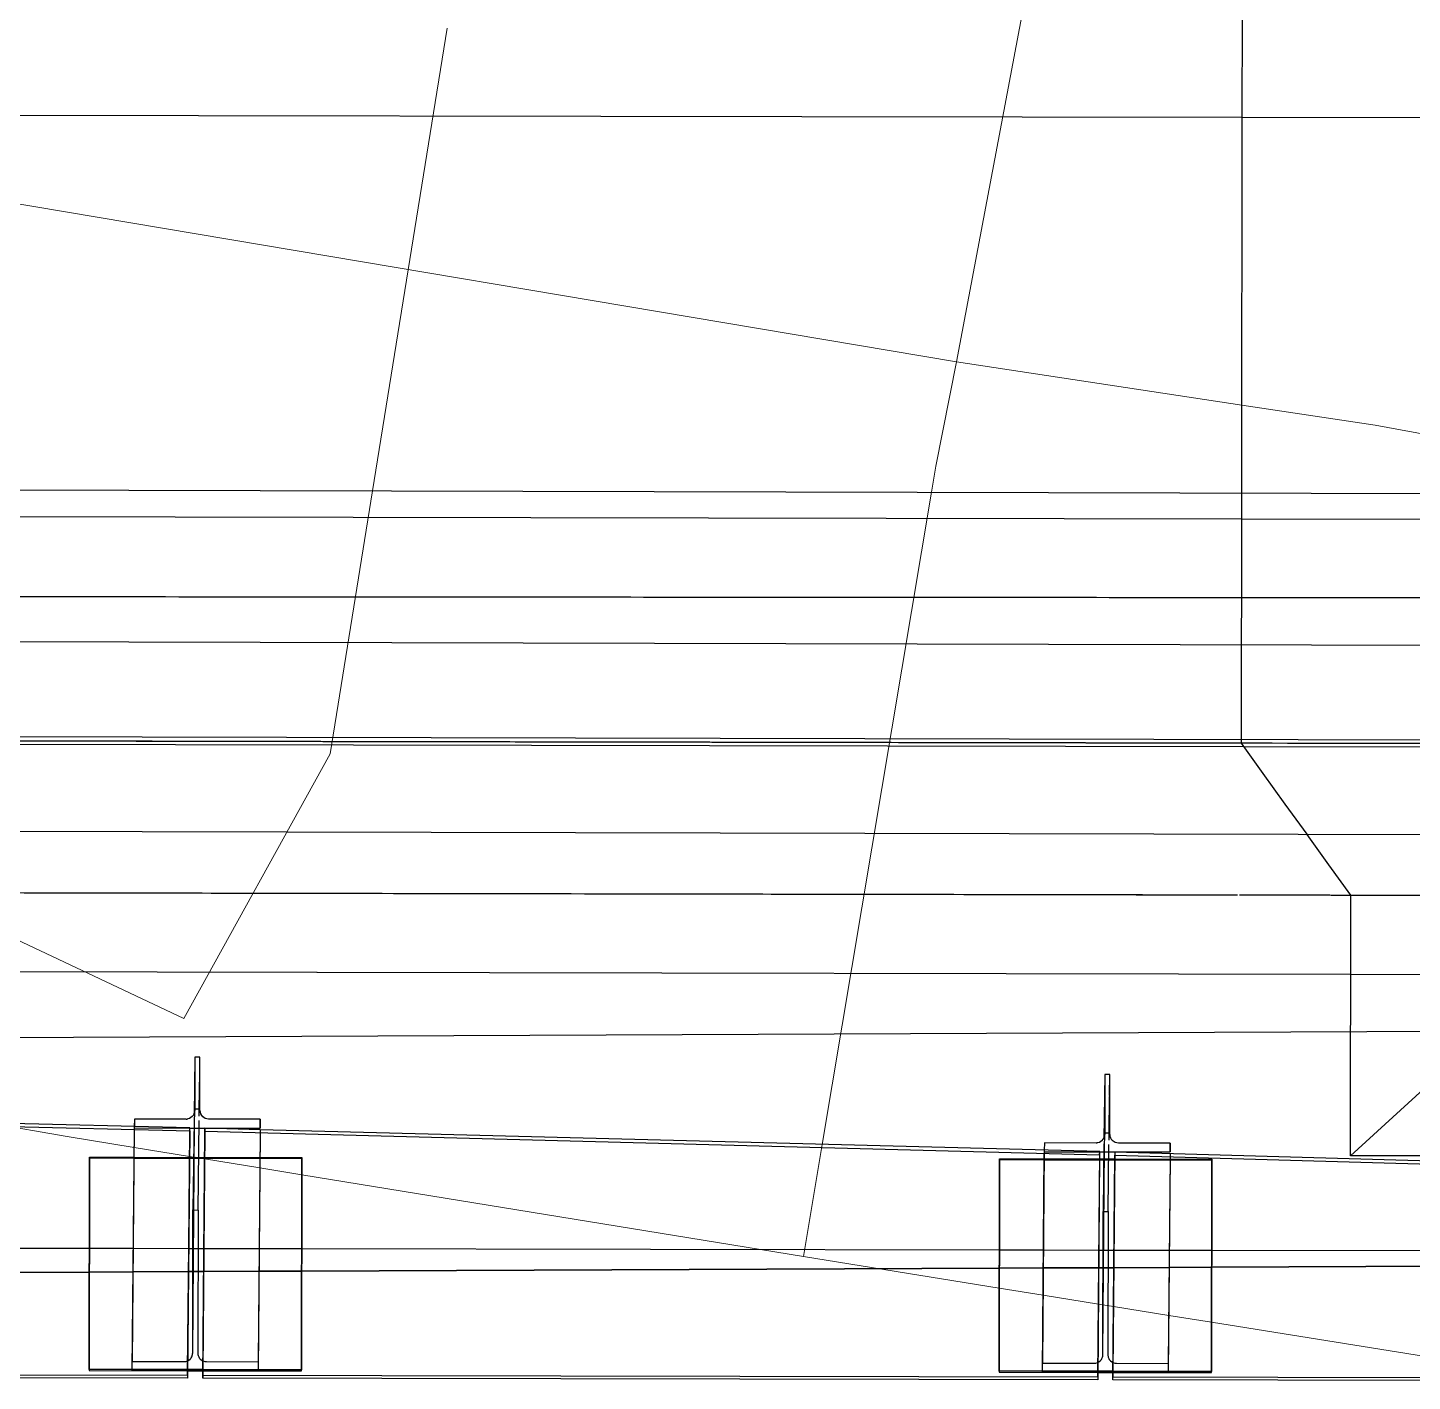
# Model space of a CAD drawing. Header units: metres. Extents: x -1147 to -802, y 5 to 567.
# Drawn here: x -998.46 to -996.634, y 509.492 to 511.277 of the extents above; entities that cross this region are included whole.
import ezdxf

# ---------------------------------------------------------------- set-up
doc = ezdxf.new("R2010")
doc.units = ezdxf.units.M
doc.layers.add('A-GENM', color=7, linetype='Continuous', lineweight=35)

# ---------------------------------------------------------------- blocks, each defined once
blk = doc.blocks.new('T2DPAA-T2D-PWA-SU-M2D-000002_dwg-40815123-DRG-2873010 - GENERAL ARRANGEMENT PLAN')
at = {"color": 254, "lineweight": 18, "true_color": 0xeaeaea}
for p, q in [((-192.6321, 1038.216), (-192.4389, 1039.2785)), ((-191.6802, 1039.0251), (-191.5339, 1037.4541)), ((-192.8133, 1038.2357), (-192.8061, 1038.1622)), ((-192.2457, 1038.1194), (-192.6321, 1038.216)), ((-191.281, 1038.2159), (-191.8959, 1038.1544)), ((-192.8061, 1038.1622), (-192.8056, 1038.1567)), ((-192.8053, 1038.1545), (-192.8041, 1038.1421)), ((-191.8959, 1038.1544), (-192.2457, 1038.1194)), ((-192.8041, 1038.1421), (-192.7969, 1038.0686)), ((-192.7969, 1038.0686), (-192.7914, 1038.013)), ((-191.5339, 1037.4541), (-190.5129, 1037.5283)), ((-192.5765, 1037.36), (-191.7084, 1037.4418)), ((-191.7084, 1037.4418), (-191.6739, 1037.4451)), ((-191.6739, 1037.4451), (-191.5339, 1037.4541)), ((-191.5339, 1037.4541), (-191.4923, 1037.0756)), ((-192.6997, 1037.0857), (-192.7259, 1037.3459)), ((-192.6939, 1037.0275), (-192.6997, 1037.0857)), ((-192.6865, 1036.954), (-192.6939, 1037.0275)), ((-192.6845, 1036.9339), (-192.6865, 1036.954)), ((-192.6771, 1036.8605), (-192.6845, 1036.9339)), ((-192.6713, 1036.8036), (-192.6771, 1036.8605)), ((-192.6364, 1036.4566), (-192.6713, 1036.8036))]:
    blk.add_line(p, q, dxfattribs=at)
at = {"color": 7, "lineweight": 18, "true_color": 0xf0f0f0}
for p, q in [((-191.4923, 1037.0756), (-191.4728, 1036.8991)), ((-191.4728, 1036.8991), (-191.434, 1036.3993))]:
    blk.add_line(p, q, dxfattribs=at)
at = {"color": 254, "lineweight": 18, "true_color": 0xeaeaea, "flags": 128}
for points in [[(-192.8312, 1038.4278), (-192.8221, 1038.3249), (-192.8133, 1038.2357)], [(-192.7914, 1038.013), (-192.7259, 1037.3459), (-192.5765, 1037.36)]]:
    blk.add_lwpolyline(points, dxfattribs=at)
blk = doc.blocks.new('T2DPAA-T2D-PWA-SU-M2D-000100_Survey_rvt-1-DRG-2873010 - GENERAL ARRANGEMENT PLAN')
at = {"color": 254, "lineweight": 18, "true_color": 0xe1e1e1, "rotation": 75.11694444444437}
blk.add_blockref('T2DPAA-T2D-PWA-SU-M2D-000002_dwg-40815123-DRG-2873010 - GENERAL ARRANGEMENT PLAN', (-45.8213, 429.4778), dxfattribs=at)
blk = doc.blocks.new('T2DPAA-T2D-C3S-RW-M2D-100010_dwg-40802999-DRG-2873010 - GENERAL ARRANGEMENT PLAN')
at = {"color": 254, "lineweight": 25, "true_color": 0xd5d5d5}
for p, q in [((28.1327, -638.6677), (27.5849, -636.5917)), ((26.7833, -636.8032), (27.48, -639.4437)), ((26.4932, -636.8797), (26.8784, -638.3392)), ((26.4491, -638.1428), (26.3256, -637.675)), ((27.3254, -637.6819), (27.7693, -639.3642)), ((26.4639, -638.199), (26.4491, -638.1428)), ((26.4825, -638.2696), (26.4639, -638.199)), ((26.4839, -638.275), (26.4825, -638.2696)), ((26.4876, -638.289), (26.4841, -638.2757)), ((26.5063, -638.3595), (26.4876, -638.289)), ((26.8785, -638.3397), (27.2261, -639.6573)), ((26.5205, -638.4136), (26.5063, -638.3595)), ((26.7552, -639.3031), (26.5205, -638.4136)), ((28.2808, -639.2291), (28.1327, -638.6677)), ((26.7701, -639.3593), (26.7552, -639.3031)), ((26.7887, -639.4299), (26.7701, -639.3593)), ((26.7901, -639.4353), (26.7887, -639.4299)), ((26.7938, -639.4492), (26.7903, -639.4359)), ((26.8124, -639.5198), (26.7938, -639.4492)), ((26.8267, -639.5739), (26.8124, -639.5198)), ((26.9635, -640.0923), (26.8267, -639.5739))]:
    blk.add_line(p, q, dxfattribs=at)
at = {"color": 254, "lineweight": 25, "true_color": 0xe1e1e1}
blk.add_line((28.8121, -641.2425), (28.2808, -639.2291), dxfattribs=at)
at = {"color": 254, "lineweight": 25, "true_color": 0xe1e1e1, "flags": 128}
for points in [[(27.7693, -639.3642), (27.9633, -640.0992), (28.1468, -640.795)], [(27.48, -639.4437), (27.7816, -640.5867), (27.8367, -640.7955)], [(27.2261, -639.6573), (27.4916, -640.6632), (27.5667, -640.948)]]:
    blk.add_lwpolyline(points, dxfattribs=at)
blk = doc.blocks.new('T2DPAA-T2D-PWC-RW-M2D-100010_RoadDesign_rvt-1-DRG-2873010 - GENERAL ARRANGEMENT PLAN')
at = {"color": 254, "lineweight": 18, "true_color": 0xe3e3e3, "rotation": 75.11694444444437}
blk.add_blockref('T2DPAA-T2D-C3S-RW-M2D-100010_dwg-40802999-DRG-2873010 - GENERAL ARRANGEMENT PLAN', (-1722.337, 648.0105), dxfattribs=at)
blk = doc.blocks.new('SCR_SW_2 - SCR_SW_2-66993693-DRG-2873010 - GENERAL ARRANGEMENT PLAN')
at = {"layer": 'A-GENM', "color": 253, "lineweight": 25, "true_color": 0xa3a3a3}
for p, q in [((0, -0.004), (0.0024, 0.3482)), ((0.0023, 0.3482), (0.0014, 0.208)), ((0.0024, 0.3522), (0.0023, 0.3482)), ((0.0024, 0.3482), (0.0024, 0.3522)), ((0.0754, 0.3506), (0.0024, 0.3522)), ((0.0024, 0.3482), (1.1823, 0.3222)), ((1.1823, 0.3262), (0.0754, 0.3506)), ((1.1823, 0.3222), (1.18, -0.0039)), ((1.1812, 0.1697), (1.1822, 0.3222)), ((1.1822, 0.3222), (1.1823, 0.326)), ((1.1823, 0.3222), (1.1823, 0.3262)), ((0.0014, 0.208), (0, 0)), ((1.18, 0.0059), (1.1812, 0.1697)), ((0.0001, 0), (1.18, 0)), ((1.18, 0), (1.18, 0.0059)), ((1.18, 0), (1.18, -0.0039)), ((0, 0), (0, -0.004)), ((1.18, -0.0039), (0, -0.004))]:
    blk.add_line(p, q, dxfattribs=at)
blk = doc.blocks.new('SCR_SW_3 - SCR_SW_3-66993694-DRG-2873010 - GENERAL ARRANGEMENT PLAN')
at = {"layer": 'A-GENM', "color": 253, "lineweight": 25, "true_color": 0xa3a3a3}
for p, q in [((0, -0.004), (0.0022, 0.3218)), ((0.0022, 0.3218), (0.0001, 0.0059)), ((0.0022, 0.3218), (0.0022, 0.3257)), ((0.0022, 0.3257), (0.0022, 0.3218)), ((0.0752, 0.3239), (0.0022, 0.3257)), ((0.0022, 0.3218), (1.182, 0.2929)), ((1.182, 0.2969), (0.0752, 0.3239)), ((1.182, 0.2929), (1.1801, -0.004)), ((1.1814, 0.1992), (1.182, 0.2966)), ((1.182, 0.2929), (1.182, 0.2969)), ((1.1801, 0), (1.1814, 0.1992)), ((0.0001, 0.0059), (0, 0)), ((0, 0), (0, -0.004)), ((0, 0), (1.1801, 0)), ((1.1801, -0.004), (0, -0.004)), ((1.1801, 0), (1.1801, -0.004))]:
    blk.add_line(p, q, dxfattribs=at)
blk = doc.blocks.new('SCR_SW_4 - SCR_SW_4-66993695-DRG-2873010 - GENERAL ARRANGEMENT PLAN')
at = {"layer": 'A-GENM', "color": 253, "lineweight": 25, "true_color": 0xa3a3a3}
for p, q in [((0.0067, 0.2675), (1.1004, 0.2963)), ((1.1004, 0.2924), (0.0067, 0.2635)), ((1.1004, 0.2963), (1.1004, 0.2924)), ((1.1004, 0.2963), (1.1024, 0.0059)), ((1.1025, -0.0039), (1.1004, 0.2924)), ((0, 0), (0.0067, 0.2672)), ((0.0067, 0.2635), (0, -0.004)), ((0.0067, 0.2635), (0.0067, 0.2675)), ((1.1024, 0), (0.0001, 0)), ((1.1024, 0.0059), (1.1025, 0)), ((1.1025, -0.0039), (1.1025, 0)), ((0, 0), (0, -0.004)), ((0, -0.004), (1.1025, -0.0039))]:
    blk.add_line(p, q, dxfattribs=at)
blk = doc.blocks.new('POST_2180_1B_310UB - 1B-68650721-DRG-2873010 - GENERAL ARRANGEMENT PLAN')
at = {"layer": 'A-GENM', "color": 253, "lineweight": 25, "true_color": 0xa3a3a3}
for p, q in [((-1098.67, 509.9198), (-1098.6709, 509.8428)), ((-1098.6633, 509.9198), (-1098.67, 509.9198)), ((-1098.67, 509.9198), (-1098.67, 509.8992)), ((-1098.6636, 509.8999), (-1098.6633, 509.9198)), ((-1098.6633, 509.8991), (-1098.6633, 509.9198)), ((-1098.67, 509.8992), (-1098.67, 509.851)), ((-1098.6641, 509.8509), (-1098.6636, 509.8991)), ((-1098.6633, 509.8509), (-1098.6633, 509.8991)), ((-1098.6702, 509.8323), (-1098.67, 509.8491)), ((-1098.67, 509.851), (-1098.67, 509.8492)), ((-1098.6633, 509.8509), (-1098.67, 509.851)), ((-1098.6643, 509.8418), (-1098.6641, 509.8509)), ((-1098.6633, 509.8492), (-1098.6633, 509.8509)), ((-1098.7497, 509.838), (-1098.7498, 509.8282)), ((-1098.6814, 509.8379), (-1098.7497, 509.838)), ((-1098.7497, 509.838), (-1098.7497, 509.8282)), ((-1098.6792, 509.8381), (-1098.6803, 509.838)), ((-1098.6771, 509.8388), (-1098.6792, 509.8381)), ((-1098.6734, 509.8412), (-1098.6771, 509.8388)), ((-1098.6728, 509.5296), (-1098.6702, 509.8323)), ((-1098.671, 509.8367), (-1098.6724, 509.7181)), ((-1098.6657, 509.718), (-1098.6643, 509.8359)), ((-1098.6563, 509.8387), (-1098.66, 509.8412)), ((-1098.6542, 509.8381), (-1098.6563, 509.8387)), ((-1098.6519, 509.8379), (-1098.6542, 509.8381)), ((-1098.5837, 509.8377), (-1098.6519, 509.8379)), ((-1098.5837, 509.8377), (-1098.5838, 509.8261)), ((-1098.5837, 509.8261), (-1098.5837, 509.8377)), ((-1098.7498, 509.8282), (-1098.7525, 509.5183)), ((-1098.7525, 509.5063), (-1098.7497, 509.8242)), ((-1098.7497, 509.8264), (-1098.6767, 509.8262)), ((-1098.6767, 509.8262), (-1098.5837, 509.8261)), ((-1098.5838, 509.8201), (-1098.5865, 509.518)), ((-1098.5838, 509.8201), (-1098.5865, 509.506)), ((-1098.5838, 509.8241), (-1098.5838, 509.8201)), ((-1098.5837, 509.8241), (-1098.5838, 509.8201)), ((-1098.6728, 509.5297), (-1098.6724, 509.7181)), ((-1098.6714, 509.7181), (-1098.6657, 509.718)), ((-1098.6657, 509.718), (-1098.6661, 509.5297)), ((-1098.6794, 509.5193), (-1098.6761, 509.5215)), ((-1098.6628, 509.5215), (-1098.6593, 509.5191)), ((-1098.7525, 509.5063), (-1098.7525, 509.5183)), ((-1098.6795, 509.5061), (-1098.7525, 509.5063)), ((-1098.7524, 509.5183), (-1098.6842, 509.5181)), ((-1098.6842, 509.5181), (-1098.682, 509.5184)), ((-1098.682, 509.5184), (-1098.6798, 509.519)), ((-1098.6594, 509.5061), (-1098.6795, 509.5061)), ((-1098.5865, 509.506), (-1098.6594, 509.5061)), ((-1098.6591, 509.519), (-1098.657, 509.5183)), ((-1098.657, 509.5183), (-1098.6547, 509.5181)), ((-1098.6547, 509.5181), (-1098.5865, 509.518)), ((-1098.5865, 509.518), (-1098.5865, 509.506))]:
    blk.add_line(p, q, dxfattribs=at)
for centre, start_param, end_param in [((-1098.6814, 509.8492), 2.363455, 3.148876), ((-1098.6519, 509.8491), 0.00726, 0.792682), ((-1098.6814, 509.8492), 1.578068, 1.628111), ((-1098.6814, 509.8492), 1.628111, 1.678153)]:
    blk.add_ellipse(centre, major_axis=(-0.0114, 0.0001), ratio=0.989162, start_param=start_param, end_param=end_param, dxfattribs=at)
for points in [[(-1098.6761, 509.5215), (-1098.675, 509.5226), (-1098.6734, 509.5252), (-1098.6728, 509.5282), (-1098.6728, 509.5297)], [(-1098.6661, 509.5297), (-1098.6661, 509.5281), (-1098.6655, 509.5252), (-1098.6639, 509.5226), (-1098.6628, 509.5215)]]:
    blk.add_open_spline(points, degree=3, dxfattribs=at)
blk = doc.blocks.new('POST_1980_1B_310UB - 1B-68650722-DRG-2873010 - GENERAL ARRANGEMENT PLAN')
at = {"layer": 'A-GENM', "color": 253, "lineweight": 25, "true_color": 0xa3a3a3}
for p, q in [((-1097.4703, 509.8967), (-1097.4713, 509.8113)), ((-1097.4636, 509.8967), (-1097.4703, 509.8967)), ((-1097.4703, 509.8967), (-1097.4703, 509.8677)), ((-1097.4639, 509.8691), (-1097.4636, 509.8967)), ((-1097.4636, 509.8676), (-1097.4636, 509.8967)), ((-1097.4703, 509.8677), (-1097.4703, 509.8195)), ((-1097.4645, 509.8194), (-1097.4639, 509.8676)), ((-1097.4636, 509.8194), (-1097.4636, 509.8676)), ((-1097.4704, 509.8008), (-1097.4703, 509.8176)), ((-1097.4703, 509.8195), (-1097.4703, 509.8177)), ((-1097.4636, 509.8194), (-1097.4703, 509.8195)), ((-1097.4646, 509.8103), (-1097.4645, 509.8194)), ((-1097.4636, 509.8177), (-1097.4636, 509.8194)), ((-1097.55, 509.7969), (-1097.5525, 509.5161)), ((-1097.5499, 509.8065), (-1097.55, 509.7969)), ((-1097.5499, 509.8065), (-1097.55, 509.7969)), ((-1097.55, 509.7949), (-1097.477, 509.7947)), ((-1097.4817, 509.8064), (-1097.5499, 509.8065)), ((-1097.4794, 509.8066), (-1097.4806, 509.8065)), ((-1097.4773, 509.8073), (-1097.4794, 509.8066)), ((-1097.4736, 509.8097), (-1097.4773, 509.8073)), ((-1097.477, 509.7947), (-1097.384, 509.7946)), ((-1097.4728, 509.5275), (-1097.4704, 509.8008)), ((-1097.4714, 509.8052), (-1097.4725, 509.7159)), ((-1097.4658, 509.7159), (-1097.4647, 509.8044)), ((-1097.4566, 509.8072), (-1097.4603, 509.8097)), ((-1097.4544, 509.8066), (-1097.4566, 509.8072)), ((-1097.4522, 509.8064), (-1097.4544, 509.8066)), ((-1097.3839, 509.8062), (-1097.4522, 509.8064)), ((-1097.384, 509.7946), (-1097.3839, 509.8062)), ((-1097.3839, 509.8062), (-1097.384, 509.7946)), ((-1097.5525, 509.5041), (-1097.55, 509.793)), ((-1097.3841, 509.7884), (-1097.3865, 509.5158)), ((-1097.384, 509.7884), (-1097.3865, 509.5038)), ((-1097.3841, 509.7924), (-1097.3841, 509.7884)), ((-1097.384, 509.7924), (-1097.384, 509.7884)), ((-1097.4728, 509.5276), (-1097.4725, 509.7159)), ((-1097.4715, 509.7159), (-1097.4658, 509.7159)), ((-1097.4658, 509.7159), (-1097.4661, 509.5275)), ((-1097.4793, 509.5172), (-1097.4761, 509.5194)), ((-1097.4628, 509.5194), (-1097.4594, 509.517)), ((-1097.5525, 509.5041), (-1097.5525, 509.5161)), ((-1097.4794, 509.504), (-1097.5525, 509.5041)), ((-1097.5524, 509.5161), (-1097.4842, 509.516)), ((-1097.4842, 509.516), (-1097.482, 509.5162)), ((-1097.482, 509.5162), (-1097.4798, 509.5169)), ((-1097.4595, 509.504), (-1097.4794, 509.504)), ((-1097.3865, 509.5038), (-1097.4595, 509.504)), ((-1097.4591, 509.5168), (-1097.457, 509.5162)), ((-1097.457, 509.5162), (-1097.4547, 509.5159)), ((-1097.4547, 509.5159), (-1097.3865, 509.5158)), ((-1097.3865, 509.5158), (-1097.3865, 509.5038))]:
    blk.add_line(p, q, dxfattribs=at)
for centre, start_param, end_param in [((-1097.4817, 509.8177), 2.363455, 3.148876), ((-1097.4522, 509.8176), 0.00726, 0.792682), ((-1097.4817, 509.8177), 1.578068, 1.628111), ((-1097.4817, 509.8177), 1.628111, 1.678153)]:
    blk.add_ellipse(centre, major_axis=(-0.0114, 0.0001), ratio=0.989162, start_param=start_param, end_param=end_param, dxfattribs=at)
for points in [[(-1097.4761, 509.5194), (-1097.475, 509.5205), (-1097.4734, 509.523), (-1097.4728, 509.526), (-1097.4728, 509.5276)], [(-1097.4661, 509.5275), (-1097.4661, 509.526), (-1097.4655, 509.523), (-1097.4639, 509.5205), (-1097.4628, 509.5194)]]:
    blk.add_open_spline(points, degree=3, dxfattribs=at)
blk = doc.blocks.new('PLATE ph - PLATE ph-V14-DRG-2873010 - GENERAL ARRANGEMENT PLAN')
at = {"layer": 'A-GENM', "color": 253, "lineweight": 25, "true_color": 0xa3a3a3}
for p, q in [((-1098.8095, 509.5079), (-1098.809, 509.7878)), ((-1098.809, 509.7863), (-1098.8095, 509.5064)), ((-1098.809, 509.7878), (-1098.75, 509.7877)), ((-1098.809, 509.7863), (-1098.809, 509.7878)), ((-1098.7501, 509.7862), (-1098.809, 509.7863)), ((-1098.677, 509.786), (-1098.7501, 509.7862)), ((-1098.75, 509.7877), (-1098.677, 509.7875)), ((-1098.677, 509.7875), (-1098.6716, 509.7875)), ((-1098.6723, 509.786), (-1098.677, 509.786)), ((-1098.671, 509.7875), (-1098.6571, 509.7875)), ((-1098.6571, 509.786), (-1098.671, 509.786)), ((-1098.6571, 509.7875), (-1098.584, 509.7874)), ((-1098.5841, 509.7859), (-1098.6571, 509.786)), ((-1098.529, 509.7858), (-1098.5841, 509.7859)), ((-1098.584, 509.7874), (-1098.529, 509.7873)), ((-1098.529, 509.7858), (-1098.5295, 509.5074)), ((-1098.5295, 509.5059), (-1098.529, 509.7858)), ((-1098.529, 509.7873), (-1098.529, 509.7858)), ((-1098.7525, 509.5078), (-1098.8095, 509.5079)), ((-1098.8095, 509.5079), (-1098.8095, 509.5064)), ((-1098.8095, 509.5064), (-1098.6795, 509.5061)), ((-1098.6795, 509.5076), (-1098.7525, 509.5078)), ((-1098.6594, 509.5076), (-1098.6795, 509.5076)), ((-1098.6795, 509.5061), (-1098.6594, 509.5061)), ((-1098.5865, 509.5075), (-1098.6594, 509.5076)), ((-1098.6594, 509.5061), (-1098.5295, 509.5059)), ((-1098.5295, 509.5074), (-1098.5865, 509.5075)), ((-1098.5295, 509.5059), (-1098.5295, 509.5074))]:
    blk.add_line(p, q, dxfattribs=at)
blk = doc.blocks.new('PLATE ph - PLATE ph-V15-DRG-2873010 - GENERAL ARRANGEMENT PLAN')
at = {"layer": 'A-GENM', "color": 253, "lineweight": 25, "true_color": 0xa3a3a3}
for p, q in [((-1097.6095, 509.5057), (-1097.609, 509.7856)), ((-1097.609, 509.7841), (-1097.6095, 509.5042)), ((-1097.609, 509.7856), (-1097.55, 509.7855)), ((-1097.609, 509.7841), (-1097.609, 509.7856)), ((-1097.5501, 509.784), (-1097.609, 509.7841)), ((-1097.4771, 509.7839), (-1097.5501, 509.784)), ((-1097.55, 509.7855), (-1097.4771, 509.7854)), ((-1097.4771, 509.7854), (-1097.4716, 509.7854)), ((-1097.4723, 509.7839), (-1097.4771, 509.7839)), ((-1097.471, 509.7854), (-1097.457, 509.7854)), ((-1097.457, 509.7839), (-1097.471, 509.7839)), ((-1097.457, 509.7854), (-1097.384, 509.7852)), ((-1097.3841, 509.7837), (-1097.457, 509.7839)), ((-1097.329, 509.7836), (-1097.3841, 509.7837)), ((-1097.384, 509.7852), (-1097.329, 509.7851)), ((-1097.329, 509.7836), (-1097.3295, 509.5052)), ((-1097.3295, 509.5038), (-1097.329, 509.7836)), ((-1097.329, 509.7851), (-1097.329, 509.7836)), ((-1097.5525, 509.5056), (-1097.6095, 509.5057)), ((-1097.6095, 509.5057), (-1097.6095, 509.5042)), ((-1097.6095, 509.5042), (-1097.4794, 509.504)), ((-1097.4794, 509.5055), (-1097.5525, 509.5056)), ((-1097.4595, 509.5055), (-1097.4794, 509.5055)), ((-1097.4794, 509.504), (-1097.4595, 509.504)), ((-1097.3865, 509.5053), (-1097.4595, 509.5055)), ((-1097.4595, 509.504), (-1097.3295, 509.5038)), ((-1097.3295, 509.5052), (-1097.3865, 509.5053)), ((-1097.3295, 509.5038), (-1097.3295, 509.5052))]:
    blk.add_line(p, q, dxfattribs=at)
blk = doc.blocks.new('Top of Pavement - RL A - Top of Pavement - RL A-68818558-DRG-2873010 - GENERAL ARRANGEMENT PLAN')
at = {"layer": 'A-GENM', "color": 9, "lineweight": 25, "true_color": 0xbebebe}
for points, knots in [([(111.735, -9.7999), (111.7343, -9.7974), (111.6778, -9.5833), (111.5655, -9.1576), (111.398, -8.5228), (111.2305, -7.8881), (111.063, -7.2534), (110.8955, -6.6187), (110.756, -6.0897), (110.6443, -5.6666), (110.5606, -5.3492), (110.4768, -5.0318), (110.4011, -4.7447), (110.3532, -4.5633), (110.3333, -4.4877)], [0.29994541, 0.29994541, 0.29994541, 0.29994541, 0.3, 0.30454545, 0.30909091, 0.31363636, 0.31818182, 0.32272727, 0.32727273, 0.32954545, 0.33181818, 0.33409091, 0.33636364, 0.33798706, 0.33798706, 0.33798706, 0.33798706]), ([(110.8689, -7.301), (110.9247, -7.5125), (111.0293, -7.9091), (111.134, -8.3056), (111.1828, -8.4905)], [0.681818182, 0.681818182, 0.681818182, 0.681818182, 0.686363636, 0.69033732, 0.69033732, 0.69033732, 0.69033732])]:
    blk.add_open_spline(points, degree=3, knots=knots, dxfattribs=at)
for points in [[(110.5339, -6.0316), (110.5898, -6.2431), (110.7014, -6.6663), (110.8131, -7.0894), (110.8689, -7.301)], [(111.1834, -8.4928), (111.1902, -8.5187), (111.197, -8.5445), (111.2038, -8.5704)], [(111.2038, -8.5704), (111.2597, -8.7819), (111.3713, -9.2051), (111.5388, -9.8398), (111.7063, -10.4745), (111.8179, -10.8976), (111.8737, -11.1092)]]:
    blk.add_open_spline(points, degree=3, dxfattribs=at)
blk = doc.blocks.new('T2DPAA-T2D-C3S-RS-M3D-100334_rvt-1-DRG-2873010 - GENERAL ARRANGEMENT PLAN')
at = {"layer": 'A-GENM', "color": 253, "lineweight": 25, "true_color": 0xa3a3a3}
for p, q in [((-1101.3812, 510.6736), (-1096.6013, 510.662)), ((-1101.3816, 510.4736), (-1096.6016, 510.462)), ((-1101.3818, 510.3486), (-1096.6018, 510.337)), ((-1101.382, 510.2236), (-1096.6021, 510.212)), ((-1101.0621, 509.9367), (-1096.6025, 509.9555)), ((-1101.0621, 509.9367), (-1096.6025, 509.9555)), ((-1099.7293, 509.6325), (-1098.8092, 509.6363)), ((-1098.8092, 509.6363), (-1099.7293, 509.6325)), ((-1098.8092, 509.6363), (-1098.7513, 509.6366)), ((-1098.7513, 509.6366), (-1098.8092, 509.6363)), ((-1098.7513, 509.6366), (-1098.6783, 509.6369)), ((-1098.6783, 509.6369), (-1098.7513, 509.6366)), ((-1098.6783, 509.6369), (-1098.6726, 509.6369)), ((-1098.6726, 509.6369), (-1098.6783, 509.6369)), ((-1098.672, 509.6369), (-1098.6583, 509.637)), ((-1098.6583, 509.637), (-1098.672, 509.6369)), ((-1098.6583, 509.637), (-1098.5853, 509.6373)), ((-1098.5853, 509.6373), (-1098.6583, 509.637)), ((-1098.5853, 509.6373), (-1098.5292, 509.6375)), ((-1098.5292, 509.6375), (-1098.5853, 509.6373)), ((-1098.5292, 509.6375), (-1097.6092, 509.6414)), ((-1097.6092, 509.6414), (-1098.5292, 509.6375)), ((-1097.6092, 509.6414), (-1097.5513, 509.6416)), ((-1097.5513, 509.6416), (-1097.6092, 509.6414)), ((-1097.5513, 509.6416), (-1097.4783, 509.6419)), ((-1097.4783, 509.6419), (-1097.5513, 509.6416)), ((-1097.4783, 509.6419), (-1097.4726, 509.642)), ((-1097.4726, 509.642), (-1097.4783, 509.6419)), ((-1097.472, 509.642), (-1097.4583, 509.642)), ((-1097.4583, 509.642), (-1097.472, 509.642)), ((-1097.4583, 509.642), (-1097.3853, 509.6423)), ((-1097.3853, 509.6423), (-1097.4583, 509.642)), ((-1097.3853, 509.6423), (-1097.3292, 509.6426)), ((-1097.3292, 509.6426), (-1097.3853, 509.6423)), ((-1097.3292, 509.6426), (-1096.6031, 509.6456)), ((-1096.6031, 509.6456), (-1097.3292, 509.6426))]:
    blk.add_line(p, q, dxfattribs=at)
at = {"layer": 'A-GENM', "color": 9, "lineweight": 25, "true_color": 0xbebebe}
for p, q in [((-1097.2901, 510.3335), (-1097.2896, 510.6636)), ((-1097.2613, 510.2935), (-1097.2901, 510.3335)), ((-1097.1747, 510.1734), (-1097.2035, 510.2134)), ((-1097.1458, 510.1334), (-1097.1747, 510.1734))]:
    blk.add_line(p, q, dxfattribs=at)
at = {"layer": 'A-GENM', "color": 254, "lineweight": 25, "true_color": 0xd1d1d1}
blk.add_line((-1096.8256, 510.0829), (-1097.1463, 509.7896), dxfattribs=at)
at = {"layer": 'A-GENM', "color": 9, "lineweight": 25, "true_color": 0xbebebe, "flags": 128}
for points in [[(-1097.2896, 510.6636), (-1097.2895, 510.7297), (-1097.2889, 511.1259), (-1097.2883, 511.5222), (-1097.2877, 511.9184), (-1097.2871, 512.3146), (-1097.2865, 512.7109), (-1097.2859, 513.1071), (-1097.2853, 513.5033), (-1097.2847, 513.8995)], [(-1097.2036, 510.2135), (-1097.2324, 510.2534), (-1097.2613, 510.2935)], [(-1097.146, 509.9959), (-1097.1459, 510.0646), (-1097.1458, 510.1334)], [(-1097.1463, 509.7896), (-1097.1462, 509.8583), (-1097.1461, 509.9271), (-1097.146, 509.9959)]]:
    blk.add_lwpolyline(points, dxfattribs=at)
at = {"layer": 'A-GENM', "color": 9, "lineweight": 25, "true_color": 0xbebebe}
for points, knots in [([(-1098.7259, 510.5264), (-1098.8144, 510.5265), (-1098.9915, 510.5266), (-1099.3455, 510.5268), (-1099.6996, 510.527), (-1100.0533, 510.5273), (-1100.2299, 510.5275), (-1100.318, 510.5276)], [0.4444444, 0.4444444, 0.4444444, 0.4444444, 0.5, 0.5555556, 0.6666667, 0.7222222, 0.7775136, 0.7775136, 0.7775136, 0.7775136]), ([(-1099.4538, 510.1375), (-1099.3576, 510.1373), (-1099.1653, 510.137), (-1098.7806, 510.1363), (-1098.4921, 510.1358), (-1098.2998, 510.1354)], [0.6, 0.6, 0.6, 0.6, 0.65, 0.7, 0.8, 0.8, 0.8, 0.8]), ([(-1098.2998, 510.1354), (-1098.1075, 510.1351), (-1097.7726, 510.1345), (-1097.4377, 510.1339), (-1097.2951, 510.1336)], [0.8, 0.8, 0.8, 0.8, 0.9, 0.9741154, 0.9741154, 0.9741154, 0.9741154]), ([(-1096.3568, 509.7885), (-1096.4631, 509.7886), (-1096.7263, 509.789), (-1096.9895, 509.7894), (-1097.1463, 509.7896)], [0.8135487, 0.8135487, 0.8135487, 0.8135487, 0.8888889, 1, 1, 1, 1])]:
    blk.add_open_spline(points, degree=3, knots=knots, dxfattribs=at)
for points in [[(-1098.4481, 510.5262), (-1098.5407, 510.5263), (-1098.6333, 510.5263), (-1098.7259, 510.5264)], [(-1098.3843, 510.3354), (-1098.5666, 510.3358), (-1098.9313, 510.3364), (-1099.296, 510.3371), (-1099.4784, 510.3374)], [(-1097.2901, 510.3335), (-1097.4725, 510.3338), (-1097.8372, 510.3345), (-1098.2019, 510.3351), (-1098.3843, 510.3354)], [(-1097.2928, 510.1336), (-1097.2438, 510.1335), (-1097.1948, 510.1335), (-1097.1458, 510.1334)]]:
    blk.add_open_spline(points, degree=3, dxfattribs=at)
at = {"layer": 'A-GENM', "color": 253, "lineweight": 25, "true_color": 0xa3a3a3}
for points in [[(-1098.1948, 510.526), (-1098.2793, 510.5261), (-1098.3637, 510.5261), (-1098.4481, 510.5262)], [(-1097.6637, 510.5256), (-1097.8407, 510.5258), (-1098.0178, 510.5259), (-1098.1948, 510.526)], [(-1097.1326, 510.5253), (-1097.3096, 510.5254), (-1097.4867, 510.5255), (-1097.6637, 510.5256)], [(-1096.6015, 510.5249), (-1096.7785, 510.525), (-1096.9556, 510.5251), (-1097.1326, 510.5253)]]:
    blk.add_open_spline(points, degree=3, dxfattribs=at)
for name, p, rotation in [('Top of Pavement - RL A - Top of Pavement - RL A-68818558-DRG-2873010 - GENERAL ARRANGEMENT PLAN', (-1134.0578, 404.8616), 75.11694444444437), ('SCR_SW_2 - SCR_SW_2-66993693-DRG-2873010 - GENERAL ARRANGEMENT PLAN', (-1099.8595, 509.5024), 359.8981271850844), ('SCR_SW_3 - SCR_SW_3-66993694-DRG-2873010 - GENERAL ARRANGEMENT PLAN', (-1098.6595, 509.5002), 359.8981270211997)]:
    blk.add_blockref(name, p, dxfattribs=dict(at, rotation=rotation))
for name in ['POST_2180_1B_310UB - 1B-68650721-DRG-2873010 - GENERAL ARRANGEMENT PLAN', 'POST_1980_1B_310UB - 1B-68650722-DRG-2873010 - GENERAL ARRANGEMENT PLAN', 'PLATE ph - PLATE ph-V14-DRG-2873010 - GENERAL ARRANGEMENT PLAN', 'PLATE ph - PLATE ph-V15-DRG-2873010 - GENERAL ARRANGEMENT PLAN']:
    blk.add_blockref(name, (0, 0), dxfattribs=at)
at = {"layer": 'A-GENM', "color": 253, "lineweight": 25, "true_color": 0xa3a3a3, "extrusion": (0, 0, -1), "rotation": 0.1018919239195572}
blk.add_blockref('SCR_SW_4 - SCR_SW_4-66993695-DRG-2873010 - GENERAL ARRANGEMENT PLAN', (1096.3571, 509.4961), dxfattribs=at)

msp = doc.modelspace()

# ---------------------------------------------------------------- block references
at = {"lineweight": 5}
for name in ['T2DPAA-T2D-PWC-RW-M2D-100010_RoadDesign_rvt-1-DRG-2873010 - GENERAL ARRANGEMENT PLAN', 'T2DPAA-T2D-C3S-RS-M3D-100334_rvt-1-DRG-2873010 - GENERAL ARRANGEMENT PLAN']:
    msp.add_blockref(name, (100.4304, 0), dxfattribs=at)
at = {"color": 254, "lineweight": 5, "true_color": 0xe1e1e1}
msp.add_blockref('T2DPAA-T2D-PWA-SU-M2D-000100_Survey_rvt-1-DRG-2873010 - GENERAL ARRANGEMENT PLAN', (100.4304, 0), dxfattribs=at)

doc.saveas('drawing.dxf')
